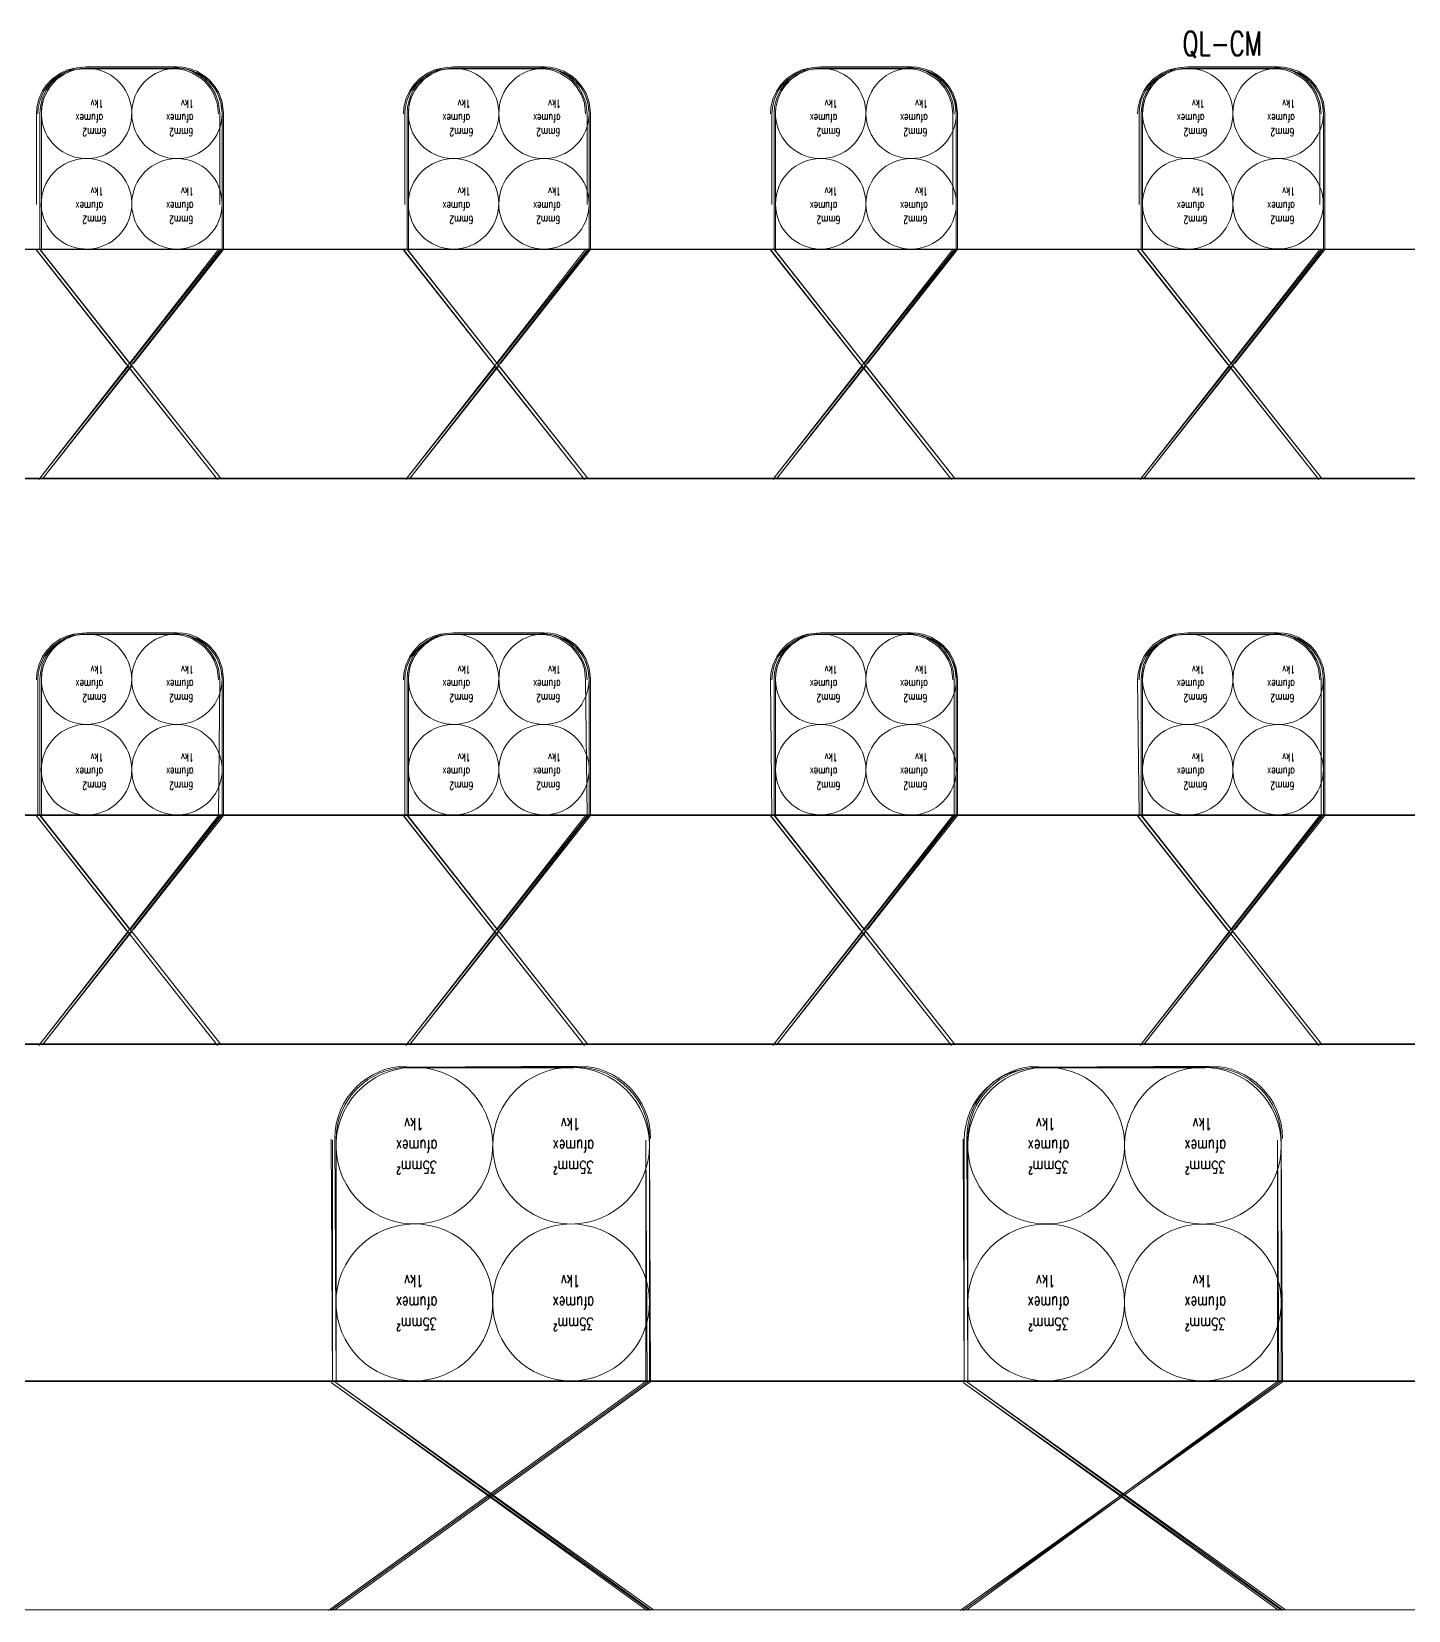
# Model space of a CAD drawing. Extents: x -14.2 to 52.3, y 3.7 to 90.9.
# Drawn here: x 11.9209 to 12.0351, y 17.7569 to 17.8878 of the extents above; entities that cross this region are included whole.
import ezdxf

# ---------------------------------------------------------------- set-up
doc = ezdxf.new("R2010")
doc.units = 0
doc.layers.add('limpo_PINI-PSG-PE-0102-LAZ-R00$0$0-1', color=7, linetype='Continuous', lineweight=5)
doc.layers.add('limpo_PINI-PSG-PE-0102-LAZ-R00$0$PNIN-HID-PL-0009-LAZ-R00_dwg', color=8, linetype='Continuous', lineweight=5)
doc.layers.add('limpo_PINI-PSG-PE-0102-LAZ-R00$0$0-8', color=7, linetype='Continuous', lineweight=5, true_color=0x999999)
doc.layers.add('limpo_PINI-PSG-PE-0102-LAZ-R00$0$XR_ARQT', color=7, linetype='Continuous')
doc.layers.add('XR_ARQT', color=7, linetype='Continuous')
doc.styles.add('limpo_PINI-PSG-PE-0102-LAZ-R00$0$RomanS_2', font='romans__.ttf', dxfattribs={"width": 0.7, "height": 0.001})
doc.styles.add('limpo_PINI-PSG-PE-0102-LAZ-R00$0$RomanS_5', font='romans__.ttf', dxfattribs={"width": 0.7, "height": 0.000663717})
doc.styles.add('limpo_PINI-PSG-PE-0102-LAZ-R00$0$RomanS_6', font='romans__.ttf', dxfattribs={"width": 0.7, "height": 0.002})

# ---------------------------------------------------------------- blocks, each defined once
blk = doc.blocks.new('limpo_PINI-PSG-PE-0102-LAZ-R00$0$LAZ GERAL - PNE_dwg-25011385-009 - PRE - PAV_ LAZER - GERAL')
at = {"layer": 'limpo_PINI-PSG-PE-0102-LAZ-R00$0$0-8'}
for p, q in [((-8.78, -6.96066), (-9.8293, -6.96066)), ((-8.78, -7.00759), (-9.8293, -7.00759)), ((-8.78, -7.05452), (-9.8293, -7.05452))]:
    blk.add_line(p, q, dxfattribs=at)
at = {"layer": 'limpo_PINI-PSG-PE-0102-LAZ-R00$0$0-8', "flags": 128}
for points in [[(-9.70542, -6.96066), (-9.70542, -6.95691), (-9.70542, -6.94941), (-9.70539, -6.94889), (-9.70523, -6.94823), (-9.70492, -6.94753), (-9.7046, -6.94706), (-9.7041, -6.94655), (-9.70347, -6.94612), (-9.70291, -6.94587), (-9.70245, -6.94574), (-9.70167, -6.94566), (-9.69417, -6.94566), (-9.69369, -6.94569), (-9.6932, -6.94579), (-9.69257, -6.94602), (-9.69188, -6.94644), (-9.69158, -6.9467), (-9.69111, -6.94724), (-9.69078, -6.94782), (-9.69053, -6.94851), (-9.69042, -6.94941), (-9.69042, -6.95691), (-9.69042, -6.96066), (-9.70533, -6.97973), (-9.69792, -6.97034), (-9.69051, -6.97973), (-9.70554, -6.96066), (-9.72076, -6.96066)], [(-9.69778, -6.97016), (-9.69031, -6.9607), (-9.69031, -6.95691), (-9.69031, -6.9494), (-9.69042, -6.94849), (-9.69067, -6.94777), (-9.69102, -6.94717), (-9.6915, -6.94662), (-9.69182, -6.94635), (-9.69252, -6.94592), (-9.69317, -6.94568), (-9.69368, -6.94558), (-9.69417, -6.94555), (-9.70168, -6.94555), (-9.70247, -6.94563), (-9.70295, -6.94576), (-9.70353, -6.94602), (-9.70417, -6.94646), (-9.70468, -6.94699), (-9.70502, -6.94748), (-9.70534, -6.9482), (-9.7055, -6.94887), (-9.70554, -6.9494), (-9.70554, -6.95691), (-9.70554, -6.9607), (-9.69807, -6.97016)], [(-9.67497, -6.96066), (-9.67497, -6.95691), (-9.67497, -6.94941), (-9.67493, -6.94889), (-9.67478, -6.94823), (-9.67446, -6.94753), (-9.67414, -6.94706), (-9.67364, -6.94655), (-9.67302, -6.94612), (-9.67245, -6.94587), (-9.67199, -6.94574), (-9.67122, -6.94566), (-9.66372, -6.94566), (-9.66324, -6.94569), (-9.66275, -6.94579), (-9.66211, -6.94602), (-9.66143, -6.94644), (-9.66113, -6.9467), (-9.66066, -6.94724), (-9.66032, -6.94782), (-9.66008, -6.94851), (-9.65997, -6.94941), (-9.65997, -6.95691), (-9.65997, -6.96066), (-9.67488, -6.97973), (-9.66747, -6.97034), (-9.66006, -6.97973), (-9.67508, -6.96066), (-9.69031, -6.96066), (-9.69031, -6.96016)], [(-9.66732, -6.97016), (-9.65985, -6.9607), (-9.65985, -6.95691), (-9.65985, -6.9494), (-9.65996, -6.94849), (-9.66022, -6.94777), (-9.66057, -6.94717), (-9.66104, -6.94662), (-9.66136, -6.94635), (-9.66206, -6.94592), (-9.66272, -6.94568), (-9.66322, -6.94558), (-9.66371, -6.94555), (-9.67122, -6.94555), (-9.67201, -6.94563), (-9.67249, -6.94576), (-9.67307, -6.94602), (-9.67372, -6.94646), (-9.67423, -6.94699), (-9.67456, -6.94748), (-9.67489, -6.9482), (-9.67504, -6.94887), (-9.67508, -6.9494), (-9.67508, -6.95691), (-9.67508, -6.9607), (-9.66761, -6.97016)], [(-9.64451, -6.96066), (-9.64451, -6.95691), (-9.64451, -6.94941), (-9.64448, -6.94889), (-9.64432, -6.94823), (-9.64401, -6.94753), (-9.64369, -6.94706), (-9.64319, -6.94655), (-9.64256, -6.94612), (-9.642, -6.94587), (-9.64154, -6.94574), (-9.64076, -6.94566), (-9.63326, -6.94566), (-9.63278, -6.94569), (-9.63229, -6.94579), (-9.63166, -6.94602), (-9.63097, -6.94644), (-9.63067, -6.9467), (-9.6302, -6.94724), (-9.62987, -6.94782), (-9.62962, -6.94851), (-9.62951, -6.94941), (-9.62951, -6.95691), (-9.62951, -6.96066), (-9.64442, -6.97973), (-9.63701, -6.97034), (-9.6296, -6.97973), (-9.64463, -6.96066), (-9.65985, -6.96066), (-9.65985, -6.96016)], [(-9.63687, -6.97016), (-9.6294, -6.9607), (-9.6294, -6.95691), (-9.6294, -6.9494), (-9.62951, -6.94849), (-9.62976, -6.94777), (-9.63011, -6.94717), (-9.63059, -6.94662), (-9.63091, -6.94635), (-9.63161, -6.94592), (-9.63226, -6.94568), (-9.63277, -6.94558), (-9.63326, -6.94555), (-9.64077, -6.94555), (-9.64156, -6.94563), (-9.64204, -6.94576), (-9.64262, -6.94602), (-9.64326, -6.94646), (-9.64377, -6.94699), (-9.64411, -6.94748), (-9.64443, -6.9482), (-9.64459, -6.94887), (-9.64463, -6.9494), (-9.64463, -6.95691), (-9.64463, -6.9607), (-9.63716, -6.97016)], [(-9.61406, -6.96066), (-9.61406, -6.95691), (-9.61406, -6.94941), (-9.61402, -6.94889), (-9.61387, -6.94823), (-9.61355, -6.94753), (-9.61323, -6.94706), (-9.61273, -6.94655), (-9.6121, -6.94612), (-9.61154, -6.94587), (-9.61108, -6.94574), (-9.61031, -6.94566), (-9.60281, -6.94566), (-9.60233, -6.94569), (-9.60184, -6.94579), (-9.6012, -6.94602), (-9.60052, -6.94644), (-9.60021, -6.9467), (-9.59975, -6.94724), (-9.59941, -6.94782), (-9.59916, -6.94851), (-9.59906, -6.94941), (-9.59906, -6.95691), (-9.59906, -6.96066), (-9.61397, -6.97973), (-9.60656, -6.97034), (-9.59915, -6.97973), (-9.61417, -6.96066), (-9.6294, -6.96066), (-9.6294, -6.96016)], [(-9.60641, -6.97016), (-9.59894, -6.9607), (-9.59894, -6.95691), (-9.59894, -6.9494), (-9.59905, -6.94849), (-9.59931, -6.94777), (-9.59965, -6.94717), (-9.60013, -6.94662), (-9.60045, -6.94635), (-9.60115, -6.94592), (-9.60181, -6.94568), (-9.60231, -6.94558), (-9.6028, -6.94555), (-9.61031, -6.94555), (-9.6111, -6.94563), (-9.61158, -6.94576), (-9.61216, -6.94602), (-9.61281, -6.94646), (-9.61332, -6.94699), (-9.61365, -6.94748), (-9.61397, -6.9482), (-9.61413, -6.94887), (-9.61417, -6.9494), (-9.61417, -6.95691), (-9.61417, -6.9607), (-9.6067, -6.97016)], [(-9.59894, -6.9592), (-9.59894, -6.96066), (-9.58485, -6.96066), (-9.58485, -6.96031)], [(-9.8293, -6.96066), (-9.8293, -6.97966), (-8.78, -6.97966)], [(-9.70542, -7.00759), (-9.70542, -7.00384), (-9.70542, -6.99634), (-9.70539, -6.99582), (-9.70523, -6.99516), (-9.70492, -6.99446), (-9.7046, -6.99399), (-9.7041, -6.99348), (-9.70347, -6.99305), (-9.70291, -6.9928), (-9.70245, -6.99267), (-9.70167, -6.99259), (-9.69417, -6.99259), (-9.69369, -6.99262), (-9.6932, -6.99272), (-9.69257, -6.99295), (-9.69188, -6.99337), (-9.69158, -6.99363), (-9.69111, -6.99417), (-9.69078, -6.99475), (-9.69053, -6.99544), (-9.69042, -6.99634), (-9.69042, -7.00384), (-9.69042, -7.00759), (-9.70533, -7.02666), (-9.69792, -7.01727), (-9.69051, -7.02666), (-9.70554, -7.00759), (-9.72076, -7.00759)], [(-9.69778, -7.01709), (-9.69031, -7.00763), (-9.69031, -7.00384), (-9.69031, -6.99633), (-9.69042, -6.99542), (-9.69067, -6.9947), (-9.69102, -6.9941), (-9.6915, -6.99355), (-9.69182, -6.99328), (-9.69252, -6.99285), (-9.69317, -6.99261), (-9.69368, -6.99251), (-9.69417, -6.99248), (-9.70168, -6.99248), (-9.70247, -6.99256), (-9.70295, -6.99269), (-9.70353, -6.99295), (-9.70417, -6.99339), (-9.70468, -6.99392), (-9.70502, -6.99441), (-9.70534, -6.99513), (-9.7055, -6.9958), (-9.70554, -6.99633), (-9.70554, -7.00384), (-9.70554, -7.00763), (-9.69807, -7.01709)], [(-9.67497, -7.00759), (-9.67497, -7.00384), (-9.67497, -6.99634), (-9.67493, -6.99582), (-9.67478, -6.99516), (-9.67446, -6.99446), (-9.67414, -6.99399), (-9.67364, -6.99348), (-9.67302, -6.99305), (-9.67245, -6.9928), (-9.67199, -6.99267), (-9.67122, -6.99259), (-9.66372, -6.99259), (-9.66324, -6.99262), (-9.66275, -6.99272), (-9.66211, -6.99295), (-9.66143, -6.99337), (-9.66113, -6.99363), (-9.66066, -6.99417), (-9.66032, -6.99475), (-9.66008, -6.99544), (-9.65997, -6.99634), (-9.65997, -7.00384), (-9.65997, -7.00759), (-9.67488, -7.02666), (-9.66747, -7.01727), (-9.66006, -7.02666), (-9.67508, -7.00759), (-9.69031, -7.00759), (-9.69031, -7.00709)], [(-9.66732, -7.01709), (-9.65985, -7.00763), (-9.65985, -7.00384), (-9.65985, -6.99633), (-9.65996, -6.99542), (-9.66022, -6.9947), (-9.66057, -6.9941), (-9.66104, -6.99355), (-9.66136, -6.99328), (-9.66206, -6.99285), (-9.66272, -6.99261), (-9.66322, -6.99251), (-9.66371, -6.99248), (-9.67122, -6.99248), (-9.67201, -6.99256), (-9.67249, -6.99269), (-9.67307, -6.99295), (-9.67372, -6.99339), (-9.67423, -6.99392), (-9.67456, -6.99441), (-9.67489, -6.99513), (-9.67504, -6.9958), (-9.67508, -6.99633), (-9.67508, -7.00384), (-9.67508, -7.00763), (-9.66761, -7.01709)], [(-9.64451, -7.00759), (-9.64451, -7.00384), (-9.64451, -6.99634), (-9.64448, -6.99582), (-9.64432, -6.99516), (-9.64401, -6.99446), (-9.64369, -6.99399), (-9.64319, -6.99348), (-9.64256, -6.99305), (-9.642, -6.9928), (-9.64154, -6.99267), (-9.64076, -6.99259), (-9.63326, -6.99259), (-9.63278, -6.99262), (-9.63229, -6.99272), (-9.63166, -6.99295), (-9.63097, -6.99337), (-9.63067, -6.99363), (-9.6302, -6.99417), (-9.62987, -6.99475), (-9.62962, -6.99544), (-9.62951, -6.99634), (-9.62951, -7.00384), (-9.62951, -7.00759), (-9.64442, -7.02666), (-9.63701, -7.01727), (-9.6296, -7.02666), (-9.64463, -7.00759), (-9.65985, -7.00759), (-9.65985, -7.00709)], [(-9.63687, -7.01709), (-9.6294, -7.00763), (-9.6294, -7.00384), (-9.6294, -6.99633), (-9.62951, -6.99542), (-9.62976, -6.9947), (-9.63011, -6.9941), (-9.63059, -6.99355), (-9.63091, -6.99328), (-9.63161, -6.99285), (-9.63226, -6.99261), (-9.63277, -6.99251), (-9.63326, -6.99248), (-9.64077, -6.99248), (-9.64156, -6.99256), (-9.64204, -6.99269), (-9.64262, -6.99295), (-9.64326, -6.99339), (-9.64377, -6.99392), (-9.64411, -6.99441), (-9.64443, -6.99513), (-9.64459, -6.9958), (-9.64463, -6.99633), (-9.64463, -7.00384), (-9.64463, -7.00763), (-9.63716, -7.01709)], [(-9.61406, -7.00759), (-9.61406, -7.00384), (-9.61406, -6.99634), (-9.61402, -6.99582), (-9.61387, -6.99516), (-9.61355, -6.99446), (-9.61323, -6.99399), (-9.61273, -6.99348), (-9.6121, -6.99305), (-9.61154, -6.9928), (-9.61108, -6.99267), (-9.61031, -6.99259), (-9.60281, -6.99259), (-9.60233, -6.99262), (-9.60184, -6.99272), (-9.6012, -6.99295), (-9.60052, -6.99337), (-9.60021, -6.99363), (-9.59975, -6.99417), (-9.59941, -6.99475), (-9.59916, -6.99544), (-9.59906, -6.99634), (-9.59906, -7.00384), (-9.59906, -7.00759), (-9.61397, -7.02666), (-9.60656, -7.01727), (-9.59915, -7.02666), (-9.61417, -7.00759), (-9.6294, -7.00759), (-9.6294, -7.00709)], [(-9.60641, -7.01709), (-9.59894, -7.00763), (-9.59894, -7.00384), (-9.59894, -6.99633), (-9.59905, -6.99542), (-9.59931, -6.9947), (-9.59965, -6.9941), (-9.60013, -6.99355), (-9.60045, -6.99328), (-9.60115, -6.99285), (-9.60181, -6.99261), (-9.60231, -6.99251), (-9.6028, -6.99248), (-9.61031, -6.99248), (-9.6111, -6.99256), (-9.61158, -6.99269), (-9.61216, -6.99295), (-9.61281, -6.99339), (-9.61332, -6.99392), (-9.61365, -6.99441), (-9.61397, -6.99513), (-9.61413, -6.9958), (-9.61417, -6.99633), (-9.61417, -7.00384), (-9.61417, -7.00763), (-9.6067, -7.01709)], [(-9.58372, -7.00759), (-9.59894, -7.00759), (-9.59894, -7.00709)], [(-9.8293, -7.00759), (-9.8293, -7.02659), (-8.78, -7.02659)], [(-9.66087, -7.02842), (-9.67497, -7.02852), (-9.66097, -7.02852)], [(-9.60845, -7.02842), (-9.62255, -7.02852), (-9.60855, -7.02852)], [(-9.68107, -7.07352), (-9.65487, -7.05462), (-9.65497, -7.03452), (-9.65497, -7.05452), (-9.68131, -7.07352)], [(-9.68107, -7.03442), (-9.68097, -7.05452), (-9.68097, -7.03452)], [(-9.62889, -7.07352), (-9.60245, -7.05462), (-9.60255, -7.03452), (-9.60255, -7.05452), (-9.62865, -7.07352)], [(-9.62865, -7.03442), (-9.62855, -7.05452), (-9.62855, -7.03452)], [(-9.8293, -7.05452), (-9.8293, -7.07352), (-8.78, -7.07352)], [(-9.68107, -7.05452), (-9.70729, -7.05452), (-9.70729, -7.05372)], [(-9.65487, -7.07352), (-9.68107, -7.05462), (-9.65463, -7.07352)], [(-9.62865, -7.05452), (-9.65487, -7.05452), (-9.65487, -7.05372)], [(-9.60245, -7.07352), (-9.62865, -7.05462), (-9.60221, -7.07352)], [(-9.57623, -7.05452), (-9.60245, -7.05452), (-9.60245, -7.05372)]]:
    blk.add_lwpolyline(points, dxfattribs=at)
at = {"layer": 'limpo_PINI-PSG-PE-0102-LAZ-R00$0$0-8'}
for centre, radius in [((-9.69417, -6.94941), 0.00375), ((-9.63326, -6.95691), 0.00375), ((-9.64076, -7.00384), 0.00375), ((-9.66147, -7.03502), 0.0065), ((-9.62205, -7.04802), 0.0065)]:
    blk.add_circle(centre, radius, dxfattribs=at)
blk.add_arc((-9.62255, -7.03452), 0.006, 90, 180, dxfattribs=at)
for centre, major_axis, ratio in [((-9.70167, -6.94941), (0.00365, 0.00086), 0.999999), ((-9.67122, -6.94941), (0.00319, 0.00197), 0.999999), ((-9.66372, -6.94941), (-0.00265, 0.00265), 0.999999), ((-9.64076, -6.94941), (-0.00365, 0.00086), 0.999999), ((-9.63326, -6.94941), (0.00144, 0.00346), 0.999999), ((-9.61031, -6.94941), (-0.00086, 0.00365), 0.999999), ((-9.60281, -6.94941), (0.00375, 0), 0.999999), ((-9.70167, -6.95691), (-0.00296, 0.00231), 0.999999), ((-9.67122, -6.95691), (-0.00346, 0.00144), 1), ((-9.66372, -6.95691), (-0.00144, 0.00346), 1), ((-9.61031, -6.95691), (0.00231, 0.00296), 0.999999), ((-9.60281, -6.95691), (-0.00265, 0.00265), 1), ((-9.69417, -6.95691), (0, 0.00375), 0.999999), ((-9.64076, -6.95691), (0, 0.00375), 0.999999), ((-9.67122, -6.99634), (0.00304, 0.00219), 0.999999), ((-9.63326, -6.99634), (0.00346, 0.00144), 1), ((-9.60281, -6.99634), (-0.00319, 0.00197), 0.999999), ((-9.70167, -6.99634), (0.00265, 0.00265), 1), ((-9.69417, -6.99634), (0.00265, 0.00265), 1), ((-9.66372, -6.99634), (0.00265, 0.00265), 1), ((-9.64076, -6.99634), (0, 0.00375), 1), ((-9.61031, -6.99634), (0.00365, 0.00086), 0.999999), ((-9.70167, -7.00384), (-0.00331, 0.00177), 0.999999), ((-9.69417, -7.00384), (-0.00086, 0.00365), 0.999999), ((-9.67122, -7.00384), (0.00197, 0.00319), 0.999999), ((-9.66372, -7.00384), (-0.0037, 0.0006), 0.999999), ((-9.63326, -7.00384), (0.00109, 0.00359), 0.999999), ((-9.61031, -7.00384), (0.00197, 0.00319), 0.999999), ((-9.60281, -7.00384), (0.00375, 0), 1), ((-9.67447, -7.03502), (0.00342, 0.00553), 1), ((-9.62205, -7.03502), (-0.00342, 0.00553), 1), ((-9.60905, -7.03502), (0, 0.0065), 1), ((-9.67447, -7.04802), (0.00249, 0.00601), 1), ((-9.66147, -7.04802), (0.00249, 0.00601), 1), ((-9.60905, -7.04802), (-0.00642, 0.00104), 0.999999)]:
    blk.add_ellipse(centre, major_axis=major_axis, ratio=ratio, dxfattribs=at)
for centre, major_axis, start_param, end_param in [((-9.67507, -7.03442), (0, 0.006), 0, 1.570796), ((-9.67497, -7.03452), (0, 0.006), 0, 1.570796), ((-9.66097, -7.03452), (0.00138, 0.00584), 4.944211, 6.515007), ((-9.66087, -7.03442), (0.006, 0), 0, 1.570796), ((-9.62265, -7.03442), (0, 0.006), 0, 1.570796), ((-9.60855, -7.03452), (0, 0.006), 4.712389, 6.283185), ((-9.60845, -7.03442), (0.006, 0), 0, 1.570796)]:
    blk.add_ellipse(centre, major_axis=major_axis, ratio=1, start_param=start_param, end_param=end_param, dxfattribs=at)
at = {"layer": 'limpo_PINI-PSG-PE-0102-LAZ-R00$0$0-1', "insert": (-9.61074, -6.94262), "char_height": 0.002, "width": 0.0090208, "attachment_point": 1, "line_spacing_factor": 0.983083, "style": 'limpo_PINI-PSG-PE-0102-LAZ-R00$0$RomanS_6'}
blk.add_mtext('QL-CM', dxfattribs=at)
at = {"layer": 'limpo_PINI-PSG-PE-0102-LAZ-R00$0$0-1', "attachment_point": 1, "rotation": 180, "line_spacing_factor": 0.983083}
for s, insert, char_height, width, style in [('1kv', (-9.70028, -6.94895), 0.000664, 0.0014159, 'limpo_PINI-PSG-PE-0102-LAZ-R00$0$RomanS_5'), ('1kv', (-9.69278, -6.94895), 0.000664, 0.0014159, 'limpo_PINI-PSG-PE-0102-LAZ-R00$0$RomanS_5'), ('1kv', (-9.66982, -6.94895), 0.000664, 0.0014159, 'limpo_PINI-PSG-PE-0102-LAZ-R00$0$RomanS_5'), ('1kv', (-9.66232, -6.94895), 0.000664, 0.0014159, 'limpo_PINI-PSG-PE-0102-LAZ-R00$0$RomanS_5'), ('1kv', (-9.63937, -6.94895), 0.000664, 0.0014159, 'limpo_PINI-PSG-PE-0102-LAZ-R00$0$RomanS_5'), ('1kv', (-9.63187, -6.94895), 0.000664, 0.0014159, 'limpo_PINI-PSG-PE-0102-LAZ-R00$0$RomanS_5'), ('1kv', (-9.60891, -6.94895), 0.000664, 0.0014159, 'limpo_PINI-PSG-PE-0102-LAZ-R00$0$RomanS_5'), ('1kv', (-9.60141, -6.94895), 0.000664, 0.0014159, 'limpo_PINI-PSG-PE-0102-LAZ-R00$0$RomanS_5'), ('afumex', (-9.70029, -6.95015), 0.000664, 0.0030503, 'limpo_PINI-PSG-PE-0102-LAZ-R00$0$RomanS_5'), ('afumex', (-9.69279, -6.95015), 0.000664, 0.0030503, 'limpo_PINI-PSG-PE-0102-LAZ-R00$0$RomanS_5'), ('afumex', (-9.66984, -6.95015), 0.000664, 0.0030503, 'limpo_PINI-PSG-PE-0102-LAZ-R00$0$RomanS_5'), ('afumex', (-9.66234, -6.95015), 0.000664, 0.0030503, 'limpo_PINI-PSG-PE-0102-LAZ-R00$0$RomanS_5'), ('afumex', (-9.63938, -6.95015), 0.000664, 0.0030503, 'limpo_PINI-PSG-PE-0102-LAZ-R00$0$RomanS_5'), ('afumex', (-9.63188, -6.95015), 0.000664, 0.0030503, 'limpo_PINI-PSG-PE-0102-LAZ-R00$0$RomanS_5'), ('afumex', (-9.60892, -6.95015), 0.000664, 0.0030503, 'limpo_PINI-PSG-PE-0102-LAZ-R00$0$RomanS_5'), ('afumex', (-9.60142, -6.95015), 0.000664, 0.0030503, 'limpo_PINI-PSG-PE-0102-LAZ-R00$0$RomanS_5'), ('6mm2', (-9.70003, -6.9513), 0.000664, 0.0026538, 'limpo_PINI-PSG-PE-0102-LAZ-R00$0$RomanS_5'), ('6mm2', (-9.69282, -6.9513), 0.000664, 0.0026538, 'limpo_PINI-PSG-PE-0102-LAZ-R00$0$RomanS_5'), ('6mm2', (-9.66958, -6.9513), 0.000664, 0.0026538, 'limpo_PINI-PSG-PE-0102-LAZ-R00$0$RomanS_5'), ('6mm2', (-9.66237, -6.9513), 0.000664, 0.0026538, 'limpo_PINI-PSG-PE-0102-LAZ-R00$0$RomanS_5'), ('6mm2', (-9.63912, -6.9513), 0.000664, 0.0026538, 'limpo_PINI-PSG-PE-0102-LAZ-R00$0$RomanS_5'), ('6mm2', (-9.63191, -6.9513), 0.000664, 0.0026538, 'limpo_PINI-PSG-PE-0102-LAZ-R00$0$RomanS_5'), ('6mm2', (-9.60867, -6.9513), 0.000664, 0.0026538, 'limpo_PINI-PSG-PE-0102-LAZ-R00$0$RomanS_5'), ('6mm2', (-9.60146, -6.9513), 0.000664, 0.0026538, 'limpo_PINI-PSG-PE-0102-LAZ-R00$0$RomanS_5'), ('afumex', (-9.70029, -6.95743), 0.000664, 0.0030503, 'limpo_PINI-PSG-PE-0102-LAZ-R00$0$RomanS_5'), ('1kv', (-9.70028, -6.95623), 0.000664, 0.0014159, 'limpo_PINI-PSG-PE-0102-LAZ-R00$0$RomanS_5'), ('afumex', (-9.69279, -6.95743), 0.000664, 0.0030503, 'limpo_PINI-PSG-PE-0102-LAZ-R00$0$RomanS_5'), ('1kv', (-9.69278, -6.95623), 0.000664, 0.0014159, 'limpo_PINI-PSG-PE-0102-LAZ-R00$0$RomanS_5'), ('afumex', (-9.66984, -6.95743), 0.000664, 0.0030503, 'limpo_PINI-PSG-PE-0102-LAZ-R00$0$RomanS_5'), ('1kv', (-9.66982, -6.95623), 0.000664, 0.0014159, 'limpo_PINI-PSG-PE-0102-LAZ-R00$0$RomanS_5'), ('afumex', (-9.66234, -6.95743), 0.000664, 0.0030503, 'limpo_PINI-PSG-PE-0102-LAZ-R00$0$RomanS_5'), ('1kv', (-9.66232, -6.95623), 0.000664, 0.0014159, 'limpo_PINI-PSG-PE-0102-LAZ-R00$0$RomanS_5'), ('afumex', (-9.63938, -6.95743), 0.000664, 0.0030503, 'limpo_PINI-PSG-PE-0102-LAZ-R00$0$RomanS_5'), ('1kv', (-9.63937, -6.95623), 0.000664, 0.0014159, 'limpo_PINI-PSG-PE-0102-LAZ-R00$0$RomanS_5'), ('afumex', (-9.63188, -6.95743), 0.000664, 0.0030503, 'limpo_PINI-PSG-PE-0102-LAZ-R00$0$RomanS_5'), ('1kv', (-9.63187, -6.95623), 0.000664, 0.0014159, 'limpo_PINI-PSG-PE-0102-LAZ-R00$0$RomanS_5'), ('afumex', (-9.60892, -6.95743), 0.000664, 0.0030503, 'limpo_PINI-PSG-PE-0102-LAZ-R00$0$RomanS_5'), ('1kv', (-9.60891, -6.95623), 0.000664, 0.0014159, 'limpo_PINI-PSG-PE-0102-LAZ-R00$0$RomanS_5'), ('afumex', (-9.60142, -6.95743), 0.000664, 0.0030503, 'limpo_PINI-PSG-PE-0102-LAZ-R00$0$RomanS_5'), ('1kv', (-9.60141, -6.95623), 0.000664, 0.0014159, 'limpo_PINI-PSG-PE-0102-LAZ-R00$0$RomanS_5'), ('6mm2', (-9.70003, -6.95858), 0.000664, 0.0026538, 'limpo_PINI-PSG-PE-0102-LAZ-R00$0$RomanS_5'), ('6mm2', (-9.69282, -6.95858), 0.000664, 0.0026538, 'limpo_PINI-PSG-PE-0102-LAZ-R00$0$RomanS_5'), ('6mm2', (-9.66958, -6.95858), 0.000664, 0.0026538, 'limpo_PINI-PSG-PE-0102-LAZ-R00$0$RomanS_5'), ('6mm2', (-9.66237, -6.95858), 0.000664, 0.0026538, 'limpo_PINI-PSG-PE-0102-LAZ-R00$0$RomanS_5'), ('6mm2', (-9.63912, -6.95858), 0.000664, 0.0026538, 'limpo_PINI-PSG-PE-0102-LAZ-R00$0$RomanS_5'), ('6mm2', (-9.63191, -6.95858), 0.000664, 0.0026538, 'limpo_PINI-PSG-PE-0102-LAZ-R00$0$RomanS_5'), ('6mm2', (-9.60867, -6.95858), 0.000664, 0.0026538, 'limpo_PINI-PSG-PE-0102-LAZ-R00$0$RomanS_5'), ('6mm2', (-9.60146, -6.95858), 0.000664, 0.0026538, 'limpo_PINI-PSG-PE-0102-LAZ-R00$0$RomanS_5'), ('1kv', (-9.70028, -6.99588), 0.000664, 0.0014159, 'limpo_PINI-PSG-PE-0102-LAZ-R00$0$RomanS_5'), ('1kv', (-9.69278, -6.99588), 0.000664, 0.0014159, 'limpo_PINI-PSG-PE-0102-LAZ-R00$0$RomanS_5'), ('1kv', (-9.66982, -6.99588), 0.000664, 0.0014159, 'limpo_PINI-PSG-PE-0102-LAZ-R00$0$RomanS_5'), ('1kv', (-9.66232, -6.99588), 0.000664, 0.0014159, 'limpo_PINI-PSG-PE-0102-LAZ-R00$0$RomanS_5'), ('1kv', (-9.63937, -6.99588), 0.000664, 0.0014159, 'limpo_PINI-PSG-PE-0102-LAZ-R00$0$RomanS_5'), ('1kv', (-9.63187, -6.99588), 0.000664, 0.0014159, 'limpo_PINI-PSG-PE-0102-LAZ-R00$0$RomanS_5'), ('1kv', (-9.60891, -6.99588), 0.000664, 0.0014159, 'limpo_PINI-PSG-PE-0102-LAZ-R00$0$RomanS_5'), ('1kv', (-9.60141, -6.99588), 0.000664, 0.0014159, 'limpo_PINI-PSG-PE-0102-LAZ-R00$0$RomanS_5'), ('afumex', (-9.70029, -6.99708), 0.000664, 0.0030503, 'limpo_PINI-PSG-PE-0102-LAZ-R00$0$RomanS_5'), ('afumex', (-9.69279, -6.99708), 0.000664, 0.0030503, 'limpo_PINI-PSG-PE-0102-LAZ-R00$0$RomanS_5'), ('afumex', (-9.66984, -6.99708), 0.000664, 0.0030503, 'limpo_PINI-PSG-PE-0102-LAZ-R00$0$RomanS_5'), ('afumex', (-9.66234, -6.99708), 0.000664, 0.0030503, 'limpo_PINI-PSG-PE-0102-LAZ-R00$0$RomanS_5'), ('afumex', (-9.63938, -6.99708), 0.000664, 0.0030503, 'limpo_PINI-PSG-PE-0102-LAZ-R00$0$RomanS_5'), ('afumex', (-9.63188, -6.99708), 0.000664, 0.0030503, 'limpo_PINI-PSG-PE-0102-LAZ-R00$0$RomanS_5'), ('afumex', (-9.60892, -6.99708), 0.000664, 0.0030503, 'limpo_PINI-PSG-PE-0102-LAZ-R00$0$RomanS_5'), ('afumex', (-9.60142, -6.99708), 0.000664, 0.0030503, 'limpo_PINI-PSG-PE-0102-LAZ-R00$0$RomanS_5'), ('6mm2', (-9.70003, -6.99823), 0.000664, 0.0026538, 'limpo_PINI-PSG-PE-0102-LAZ-R00$0$RomanS_5'), ('6mm2', (-9.69282, -6.99823), 0.000664, 0.0026538, 'limpo_PINI-PSG-PE-0102-LAZ-R00$0$RomanS_5'), ('6mm2', (-9.66958, -6.99823), 0.000664, 0.0026538, 'limpo_PINI-PSG-PE-0102-LAZ-R00$0$RomanS_5'), ('6mm2', (-9.66237, -6.99823), 0.000664, 0.0026538, 'limpo_PINI-PSG-PE-0102-LAZ-R00$0$RomanS_5'), ('6mm2', (-9.63912, -6.99823), 0.000664, 0.0026538, 'limpo_PINI-PSG-PE-0102-LAZ-R00$0$RomanS_5'), ('6mm2', (-9.63191, -6.99823), 0.000664, 0.0026538, 'limpo_PINI-PSG-PE-0102-LAZ-R00$0$RomanS_5'), ('6mm2', (-9.60867, -6.99823), 0.000664, 0.0026538, 'limpo_PINI-PSG-PE-0102-LAZ-R00$0$RomanS_5'), ('6mm2', (-9.60146, -6.99823), 0.000664, 0.0026538, 'limpo_PINI-PSG-PE-0102-LAZ-R00$0$RomanS_5'), ('1kv', (-9.70028, -7.00316), 0.000664, 0.0014159, 'limpo_PINI-PSG-PE-0102-LAZ-R00$0$RomanS_5'), ('1kv', (-9.69278, -7.00316), 0.000664, 0.0014159, 'limpo_PINI-PSG-PE-0102-LAZ-R00$0$RomanS_5'), ('1kv', (-9.66982, -7.00316), 0.000664, 0.0014159, 'limpo_PINI-PSG-PE-0102-LAZ-R00$0$RomanS_5'), ('1kv', (-9.66232, -7.00316), 0.000664, 0.0014159, 'limpo_PINI-PSG-PE-0102-LAZ-R00$0$RomanS_5'), ('1kv', (-9.63937, -7.00316), 0.000664, 0.0014159, 'limpo_PINI-PSG-PE-0102-LAZ-R00$0$RomanS_5'), ('1kv', (-9.63187, -7.00316), 0.000664, 0.0014159, 'limpo_PINI-PSG-PE-0102-LAZ-R00$0$RomanS_5'), ('1kv', (-9.60891, -7.00316), 0.000664, 0.0014159, 'limpo_PINI-PSG-PE-0102-LAZ-R00$0$RomanS_5'), ('1kv', (-9.60141, -7.00316), 0.000664, 0.0014159, 'limpo_PINI-PSG-PE-0102-LAZ-R00$0$RomanS_5'), ('afumex', (-9.70029, -7.00436), 0.000664, 0.0030503, 'limpo_PINI-PSG-PE-0102-LAZ-R00$0$RomanS_5'), ('afumex', (-9.69279, -7.00436), 0.000664, 0.0030503, 'limpo_PINI-PSG-PE-0102-LAZ-R00$0$RomanS_5'), ('afumex', (-9.66984, -7.00436), 0.000664, 0.0030503, 'limpo_PINI-PSG-PE-0102-LAZ-R00$0$RomanS_5'), ('afumex', (-9.66234, -7.00436), 0.000664, 0.0030503, 'limpo_PINI-PSG-PE-0102-LAZ-R00$0$RomanS_5'), ('afumex', (-9.63938, -7.00436), 0.000664, 0.0030503, 'limpo_PINI-PSG-PE-0102-LAZ-R00$0$RomanS_5'), ('afumex', (-9.63188, -7.00436), 0.000664, 0.0030503, 'limpo_PINI-PSG-PE-0102-LAZ-R00$0$RomanS_5'), ('afumex', (-9.60892, -7.00436), 0.000664, 0.0030503, 'limpo_PINI-PSG-PE-0102-LAZ-R00$0$RomanS_5'), ('afumex', (-9.60142, -7.00436), 0.000664, 0.0030503, 'limpo_PINI-PSG-PE-0102-LAZ-R00$0$RomanS_5'), ('6mm2', (-9.70003, -7.00551), 0.000664, 0.0026538, 'limpo_PINI-PSG-PE-0102-LAZ-R00$0$RomanS_5'), ('6mm2', (-9.69282, -7.00551), 0.000664, 0.0026538, 'limpo_PINI-PSG-PE-0102-LAZ-R00$0$RomanS_5'), ('6mm2', (-9.66958, -7.00551), 0.000664, 0.0026538, 'limpo_PINI-PSG-PE-0102-LAZ-R00$0$RomanS_5'), ('6mm2', (-9.66237, -7.00551), 0.000664, 0.0026538, 'limpo_PINI-PSG-PE-0102-LAZ-R00$0$RomanS_5'), ('6mm2', (-9.63912, -7.00551), 0.000664, 0.0026538, 'limpo_PINI-PSG-PE-0102-LAZ-R00$0$RomanS_5'), ('6mm2', (-9.63191, -7.00551), 0.000664, 0.0026538, 'limpo_PINI-PSG-PE-0102-LAZ-R00$0$RomanS_5'), ('6mm2', (-9.60867, -7.00551), 0.000664, 0.0026538, 'limpo_PINI-PSG-PE-0102-LAZ-R00$0$RomanS_5'), ('6mm2', (-9.60146, -7.00551), 0.000664, 0.0026538, 'limpo_PINI-PSG-PE-0102-LAZ-R00$0$RomanS_5'), ('1kv', (-9.67371, -7.03375), 0.001, 0.0021333, 'limpo_PINI-PSG-PE-0102-LAZ-R00$0$RomanS_2'), ('1kv', (-9.66071, -7.03375), 0.001, 0.0021333, 'limpo_PINI-PSG-PE-0102-LAZ-R00$0$RomanS_2'), ('1kv', (-9.62129, -7.03375), 0.001, 0.0021333, 'limpo_PINI-PSG-PE-0102-LAZ-R00$0$RomanS_2'), ('1kv', (-9.60829, -7.03375), 0.001, 0.0021333, 'limpo_PINI-PSG-PE-0102-LAZ-R00$0$RomanS_2'), ('afumex', (-9.67254, -7.03557), 0.001, 0.0045957, 'limpo_PINI-PSG-PE-0102-LAZ-R00$0$RomanS_2'), ('afumex', (-9.65954, -7.03557), 0.001, 0.0045957, 'limpo_PINI-PSG-PE-0102-LAZ-R00$0$RomanS_2'), ('afumex', (-9.62012, -7.03557), 0.001, 0.0045957, 'limpo_PINI-PSG-PE-0102-LAZ-R00$0$RomanS_2'), ('afumex', (-9.60712, -7.03557), 0.001, 0.0045957, 'limpo_PINI-PSG-PE-0102-LAZ-R00$0$RomanS_2'), ('35mm²', (-9.67259, -7.03729), 0.001, 0.0044251, 'limpo_PINI-PSG-PE-0102-LAZ-R00$0$RomanS_2'), ('35mm²', (-9.65959, -7.03729), 0.001, 0.0044251, 'limpo_PINI-PSG-PE-0102-LAZ-R00$0$RomanS_2'), ('35mm²', (-9.62016, -7.03729), 0.001, 0.0044251, 'limpo_PINI-PSG-PE-0102-LAZ-R00$0$RomanS_2'), ('35mm²', (-9.60716, -7.03729), 0.001, 0.0044251, 'limpo_PINI-PSG-PE-0102-LAZ-R00$0$RomanS_2'), ('1kv', (-9.67371, -7.04675), 0.001, 0.0021333, 'limpo_PINI-PSG-PE-0102-LAZ-R00$0$RomanS_2'), ('1kv', (-9.66071, -7.04675), 0.001, 0.0021333, 'limpo_PINI-PSG-PE-0102-LAZ-R00$0$RomanS_2'), ('1kv', (-9.62129, -7.04675), 0.001, 0.0021333, 'limpo_PINI-PSG-PE-0102-LAZ-R00$0$RomanS_2'), ('1kv', (-9.60829, -7.04675), 0.001, 0.0021333, 'limpo_PINI-PSG-PE-0102-LAZ-R00$0$RomanS_2'), ('afumex', (-9.67254, -7.04857), 0.001, 0.0045957, 'limpo_PINI-PSG-PE-0102-LAZ-R00$0$RomanS_2'), ('afumex', (-9.65954, -7.04857), 0.001, 0.0045957, 'limpo_PINI-PSG-PE-0102-LAZ-R00$0$RomanS_2'), ('afumex', (-9.62012, -7.04857), 0.001, 0.0045957, 'limpo_PINI-PSG-PE-0102-LAZ-R00$0$RomanS_2'), ('afumex', (-9.60712, -7.04857), 0.001, 0.0045957, 'limpo_PINI-PSG-PE-0102-LAZ-R00$0$RomanS_2'), ('35mm²', (-9.67259, -7.05029), 0.001, 0.0044251, 'limpo_PINI-PSG-PE-0102-LAZ-R00$0$RomanS_2'), ('35mm²', (-9.65959, -7.05029), 0.001, 0.0044251, 'limpo_PINI-PSG-PE-0102-LAZ-R00$0$RomanS_2'), ('35mm²', (-9.62016, -7.05029), 0.001, 0.0044251, 'limpo_PINI-PSG-PE-0102-LAZ-R00$0$RomanS_2'), ('35mm²', (-9.60716, -7.05029), 0.001, 0.0044251, 'limpo_PINI-PSG-PE-0102-LAZ-R00$0$RomanS_2')]:
    blk.add_mtext(s, dxfattribs=dict(at, insert=insert, char_height=char_height, width=width, style=style))
blk = doc.blocks.new('limpo_PINI-PSG-PE-0102-LAZ-R00$0$PNIN-HID-PL-0009-LAZ-R00_dwg-3604853-5PPE_008_LAZER__P_A_0_09_')
at = {"color": 9, "lineweight": 5}
for p, q in [((22479.55, 12095.41), (21430.24, 12095.41)), ((21554.01, 12095.37), (21561.47, 12085.91)), ((21561.76, 12085.91), (21569.23, 12095.37)), ((21584.46, 12095.37), (21591.93, 12085.91)), ((21592.22, 12085.91), (21599.69, 12095.37)), ((21614.92, 12095.37), (21622.39, 12085.91)), ((21622.67, 12085.91), (21630.14, 12095.37)), ((21645.37, 12095.37), (21652.84, 12085.91)), ((21653.13, 12085.91), (21660.6, 12095.37)), ((21430.24, 12076.41), (22479.55, 12076.41)), ((22479.55, 12048.48), (21430.24, 12048.48)), ((21554.01, 12048.44), (21561.47, 12038.98)), ((21561.76, 12038.98), (21569.23, 12048.44)), ((21584.46, 12048.44), (21591.93, 12038.98)), ((21614.92, 12048.44), (21622.39, 12038.98)), ((21645.37, 12048.44), (21652.84, 12038.98)), ((21430.24, 12029.48), (22479.55, 12029.48)), ((22479.55, 12001.55), (21430.24, 12001.55))]:
    blk.add_line(p, q, dxfattribs=at)
at = {"color": 9, "lineweight": 5, "flags": 128}
for points in [[(21557.86, 12110.53), (21557.07, 12110.44), (21556.59, 12110.31), (21556.02, 12110.05), (21555.37, 12109.61), (21554.86, 12109.08), (21554.52, 12108.59), (21554.2, 12107.88), (21554.04, 12107.2), (21554.01, 12106.67), (21554.01, 12099.16)], [(21554.12, 12106.66), (21554.16, 12107.18), (21554.31, 12107.84), (21554.62, 12108.54), (21554.95, 12109.01), (21555.44, 12109.52), (21556.07, 12109.95), (21556.63, 12110.2), (21557.09, 12110.33), (21557.87, 12110.41), (21565.37, 12110.41), (21565.85, 12110.38), (21566.34, 12110.29), (21566.97, 12110.05), (21567.66, 12109.63), (21567.96, 12109.37), (21568.43, 12108.83), (21568.76, 12108.26), (21569.01, 12107.56), (21569.12, 12106.66)], [(21569.23, 12099.16), (21569.23, 12106.67), (21569.12, 12107.59), (21568.87, 12108.3), (21568.52, 12108.9), (21568.04, 12109.45), (21567.72, 12109.73), (21567.02, 12110.15), (21566.37, 12110.4), (21565.86, 12110.49), (21565.37, 12110.53)], [(21588.32, 12110.53), (21587.53, 12110.44), (21587.05, 12110.31), (21586.47, 12110.05), (21585.82, 12109.61), (21585.31, 12109.08), (21584.98, 12108.59), (21584.66, 12107.88), (21584.5, 12107.2), (21584.46, 12106.67)], [(21584.57, 12099.16), (21584.57, 12106.66), (21584.61, 12107.18), (21584.76, 12107.84), (21585.08, 12108.54), (21585.4, 12109.01), (21585.9, 12109.52), (21586.53, 12109.95), (21587.09, 12110.2), (21587.55, 12110.33), (21588.32, 12110.41), (21595.82, 12110.41), (21596.3, 12110.38), (21596.79, 12110.29), (21597.43, 12110.05), (21598.11, 12109.63), (21598.42, 12109.37), (21598.88, 12108.83), (21599.22, 12108.26), (21599.47, 12107.56), (21599.57, 12106.66)], [(21599.69, 12099.16), (21599.69, 12106.67), (21599.58, 12107.59), (21599.32, 12108.3), (21598.98, 12108.9), (21598.5, 12109.45), (21598.18, 12109.73), (21597.48, 12110.15), (21596.82, 12110.39), (21596.32, 12110.49), (21595.83, 12110.53)], [(21618.77, 12110.53), (21617.98, 12110.44), (21617.51, 12110.31), (21616.93, 12110.05), (21616.28, 12109.61), (21615.77, 12109.08), (21615.43, 12108.59), (21615.11, 12107.88), (21614.95, 12107.2), (21614.92, 12106.67)], [(21615.03, 12099.16), (21615.03, 12106.66), (21615.07, 12107.18), (21615.22, 12107.84), (21615.53, 12108.54), (21615.86, 12109.01), (21616.35, 12109.52), (21616.98, 12109.95), (21617.54, 12110.2), (21618.01, 12110.33), (21618.78, 12110.41), (21626.28, 12110.41), (21626.76, 12110.38), (21627.25, 12110.29), (21627.89, 12110.05), (21628.57, 12109.63), (21628.87, 12109.37), (21629.34, 12108.83), (21629.67, 12108.26), (21629.92, 12107.56), (21630.03, 12106.66), (21630.03, 12099.16)], [(21630.14, 12106.67), (21630.03, 12107.59), (21629.78, 12108.3), (21629.43, 12108.9), (21628.95, 12109.45), (21628.63, 12109.73), (21627.94, 12110.15), (21627.28, 12110.4), (21626.77, 12110.49), (21626.28, 12110.53)], [(21649.23, 12110.53), (21648.44, 12110.44), (21647.96, 12110.31), (21647.38, 12110.05), (21646.73, 12109.61), (21646.22, 12109.08), (21645.89, 12108.59), (21645.57, 12107.88), (21645.41, 12107.2), (21645.37, 12106.67)], [(21645.49, 12099.16), (21645.49, 12106.66), (21645.52, 12107.18), (21645.67, 12107.84), (21645.99, 12108.54), (21646.31, 12109.01), (21646.81, 12109.52), (21647.44, 12109.95), (21648, 12110.2), (21648.46, 12110.33), (21649.24, 12110.41), (21656.74, 12110.41), (21657.22, 12110.38), (21657.7, 12110.29), (21658.34, 12110.05), (21659.02, 12109.63), (21659.33, 12109.37), (21659.79, 12108.83), (21660.13, 12108.26), (21660.38, 12107.56), (21660.49, 12106.66), (21660.49, 12099.16)], [(21660.6, 12106.67), (21660.49, 12107.59), (21660.23, 12108.3), (21659.89, 12108.9), (21659.41, 12109.45), (21659.09, 12109.73), (21658.39, 12110.15), (21657.73, 12110.4), (21657.23, 12110.49), (21656.74, 12110.53)], [(21569.12, 12095.41), (21554.21, 12076.34), (21561.62, 12085.73), (21569.03, 12076.34), (21554, 12095.41)], [(21599.57, 12095.41), (21584.66, 12076.34), (21592.07, 12085.73), (21599.49, 12076.34), (21584.46, 12095.41)], [(21630.03, 12095.41), (21615.12, 12076.34), (21622.53, 12085.73), (21629.94, 12076.34), (21614.91, 12095.41)], [(21660.49, 12095.41), (21645.57, 12076.34), (21652.99, 12085.73), (21660.4, 12076.34), (21645.37, 12095.41)], [(21565.37, 12063.6), (21565.86, 12063.56), (21566.37, 12063.46), (21567.02, 12063.22), (21567.72, 12062.8), (21568.04, 12062.52), (21568.52, 12061.97), (21568.87, 12061.37), (21569.12, 12060.66), (21569.23, 12059.74), (21569.12, 12048.48), (21554.21, 12029.41), (21561.62, 12038.8), (21569.03, 12029.41), (21554, 12048.48)], [(21557.86, 12063.6), (21557.07, 12063.51), (21556.59, 12063.38), (21556.02, 12063.12), (21555.37, 12062.68), (21554.86, 12062.15), (21554.52, 12061.66), (21554.2, 12060.95), (21554.04, 12060.27), (21554.01, 12059.74)], [(21554.12, 12048.48), (21554.12, 12059.73), (21554.16, 12060.25), (21554.31, 12060.91), (21554.62, 12061.61), (21554.95, 12062.08), (21555.44, 12062.59), (21556.07, 12063.02), (21556.63, 12063.27), (21557.09, 12063.4), (21557.87, 12063.48), (21565.37, 12063.48), (21565.85, 12063.45), (21566.34, 12063.36), (21566.97, 12063.12), (21567.66, 12062.7), (21567.96, 12062.44), (21568.43, 12061.9), (21568.76, 12061.33), (21569.01, 12060.63), (21569.12, 12059.73)], [(21588.32, 12063.6), (21587.53, 12063.51), (21587.05, 12063.38), (21586.47, 12063.12), (21585.82, 12062.68), (21585.31, 12062.15), (21584.98, 12061.66), (21584.66, 12060.95), (21584.5, 12060.27), (21584.46, 12059.74)], [(21592.22, 12038.98), (21599.69, 12048.44), (21599.57, 12059.73), (21599.47, 12060.63), (21599.22, 12061.33), (21598.88, 12061.9), (21598.42, 12062.44), (21598.11, 12062.7), (21597.43, 12063.12), (21596.79, 12063.36), (21596.3, 12063.45), (21595.82, 12063.48), (21588.32, 12063.48), (21587.55, 12063.4), (21587.09, 12063.27), (21586.53, 12063.02), (21585.9, 12062.59), (21585.4, 12062.08), (21585.08, 12061.61), (21584.76, 12060.91), (21584.61, 12060.25), (21584.57, 12059.73), (21584.57, 12048.48)], [(21599.69, 12059.74), (21599.58, 12060.66), (21599.32, 12061.37), (21598.98, 12061.97), (21598.5, 12062.52), (21598.18, 12062.8), (21597.48, 12063.22), (21596.82, 12063.46), (21596.32, 12063.56), (21595.83, 12063.6)], [(21618.77, 12063.6), (21617.98, 12063.51), (21617.51, 12063.38), (21616.93, 12063.12), (21616.28, 12062.68), (21615.77, 12062.15), (21615.43, 12061.66), (21615.11, 12060.95), (21614.95, 12060.27), (21614.92, 12059.74), (21615.03, 12048.48)], [(21615.03, 12059.73), (21615.07, 12060.25), (21615.22, 12060.91), (21615.53, 12061.61), (21615.86, 12062.08), (21616.35, 12062.59), (21616.98, 12063.02), (21617.54, 12063.27), (21618.01, 12063.4), (21618.78, 12063.48), (21626.28, 12063.48), (21626.76, 12063.45), (21627.25, 12063.36), (21627.89, 12063.12), (21628.57, 12062.7), (21628.87, 12062.44), (21629.34, 12061.9), (21629.67, 12061.33), (21629.92, 12060.63), (21630.03, 12059.73)], [(21622.67, 12038.98), (21630.14, 12048.44), (21630.14, 12059.74), (21630.03, 12060.66), (21629.78, 12061.37), (21629.43, 12061.97), (21628.95, 12062.52), (21628.63, 12062.8), (21627.94, 12063.22), (21627.28, 12063.46), (21626.77, 12063.56), (21626.28, 12063.6)], [(21649.23, 12063.6), (21648.44, 12063.51), (21647.96, 12063.38), (21647.38, 12063.12), (21646.73, 12062.68), (21646.22, 12062.15), (21645.89, 12061.66), (21645.57, 12060.95), (21645.41, 12060.27), (21645.37, 12059.74), (21645.49, 12048.48)], [(21645.49, 12059.73), (21645.52, 12060.25), (21645.67, 12060.91), (21645.99, 12061.61), (21646.31, 12062.08), (21646.81, 12062.59), (21647.44, 12063.02), (21648, 12063.27), (21648.46, 12063.4), (21649.24, 12063.48), (21656.74, 12063.48), (21657.22, 12063.45), (21657.7, 12063.36), (21658.34, 12063.12), (21659.02, 12062.7), (21659.33, 12062.44), (21659.79, 12061.9), (21660.13, 12061.33), (21660.38, 12060.63), (21660.49, 12059.73)], [(21653.13, 12038.98), (21660.6, 12048.44), (21660.6, 12059.74), (21660.49, 12060.66), (21660.23, 12061.37), (21659.89, 12061.97), (21659.41, 12062.52), (21659.09, 12062.8), (21658.39, 12063.22), (21657.73, 12063.46), (21657.23, 12063.56), (21656.74, 12063.6)], [(21599.57, 12048.48), (21584.66, 12029.41), (21592.07, 12038.8), (21599.49, 12029.41), (21584.46, 12048.48)], [(21630.03, 12048.48), (21615.12, 12029.41), (21622.53, 12038.8), (21629.94, 12029.41), (21614.91, 12048.48)], [(21660.49, 12048.48), (21645.57, 12029.41), (21652.99, 12038.8), (21660.4, 12029.41), (21645.37, 12048.48)], [(21598.67, 12027.65), (21584.57, 12027.55), (21598.57, 12027.55)], [(21651.09, 12027.65), (21636.99, 12027.55), (21650.99, 12027.55)], [(21578.47, 11982.55), (21604.67, 12001.45), (21604.57, 12021.55), (21604.57, 12001.55), (21578.23, 11982.55)], [(21578.47, 12021.65), (21578.57, 12001.55), (21578.57, 12021.55)], [(21630.66, 11982.55), (21657.09, 12001.45), (21656.99, 12021.55), (21656.99, 12001.55), (21630.89, 11982.55)], [(21630.89, 12021.65), (21630.99, 12001.55), (21630.99, 12021.55)], [(21604.67, 11982.55), (21578.47, 12001.45), (21604.91, 11982.55)], [(21657.09, 11982.55), (21630.89, 12001.45), (21657.33, 11982.55)]]:
    blk.add_lwpolyline(points, dxfattribs=at)
at = {"color": 9, "lineweight": 5}
blk.add_arc((21636.99, 12021.55), 6, 90, 180, dxfattribs=at)
blk = doc.blocks.new('limpo_PINI-PSG-PE-0102-LAZ-R00$0$A$C745163c0')
at = {"layer": 'limpo_PINI-PSG-PE-0102-LAZ-R00$0$PNIN-HID-PL-0009-LAZ-R00_dwg', "color": 9}
blk.add_blockref('limpo_PINI-PSG-PE-0102-LAZ-R00$0$PNIN-HID-PL-0009-LAZ-R00_dwg-3604853-5PPE_008_LAZER__P_A_0_09_', (-23714.89, -15834.72), dxfattribs=at)
blk = doc.blocks.new('limpo_PINI-PSG-PE-0102-LAZ-R00')
at = {"layer": 'limpo_PINI-PSG-PE-0102-LAZ-R00$0$XR_ARQT', "xscale": 0.001000000000038553, "yscale": 0.001000000000038553, "zscale": 0.001000000000038553}
blk.add_blockref('limpo_PINI-PSG-PE-0102-LAZ-R00$0$A$C745163c0', (14.12396, 21.59203), dxfattribs=at)
at = {"layer": 'limpo_PINI-PSG-PE-0102-LAZ-R00$0$XR_ARQT'}
blk.add_blockref('limpo_PINI-PSG-PE-0102-LAZ-R00$0$LAZ GERAL - PNE_dwg-25011385-009 - PRE - PAV_ LAZER - GERAL', (21.66891, 24.81343), dxfattribs=at)

msp = doc.modelspace()

# ---------------------------------------------------------------- block references
at = {"layer": 'XR_ARQT'}
msp.add_blockref('limpo_PINI-PSG-PE-0102-LAZ-R00', (-0.04177, 0.01702), dxfattribs=at)

doc.saveas('drawing.dxf')
